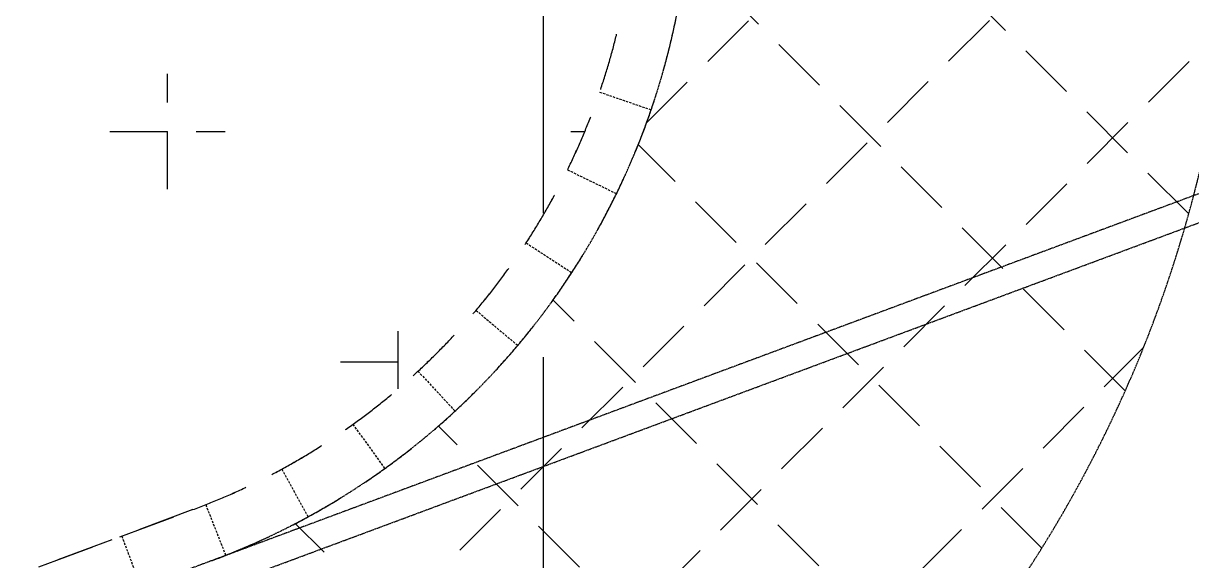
# Model space of a CAD drawing. Header units: millimetres. Extents: x 832728086 to 834530684, y 817551485 to 818349469.
# Drawn here: x 834439847 to 834452721, y 817895590 to 817901511 of the extents above; entities that cross this region are included whole.
import ezdxf

# ---------------------------------------------------------------- set-up
doc = ezdxf.new("R2010")
doc.units = ezdxf.units.MM
doc.header["$LTSCALE"] = 100
doc.linetypes.add('Hidden', pattern=[9.525, 6.35, -3.175])
doc.layers.add('+C-160', color=160, linetype='Hidden')

# ---------------------------------------------------------------- blocks, each defined once
blk = doc.blocks.new('A$C062A3D83')
at = {"layer": '+C-160', "ltscale": 5}
blk.add_line((122242, 83072), (122242, -132688), dxfattribs=at)
at = {"layer": '+C-160', "ltscale": 0.01}
for p, q in [((161762, -93620), (83712, -122637)), ((83817, -122918), (161867, -93901))]:
    blk.add_line(p, q, dxfattribs=at)
at = {"layer": '+C-160'}
for p, q in [((123381, -104845), (129657, -98568)), ((129355, -105848), (123760, -100253)), ((112566, -118311), (129830, -101047)), ((128655, -107799), (123819, -102964)), ((116787, -116742), (129767, -103762)), ((118102, -105575), (118102, -104305)), ((117467, -104940), (118737, -104940)), ((122547, -104940), (122700, -104940)), ((127736, -109532), (123289, -105085)), ((120642, -107778), (120642, -106845)), ((126625, -111073), (122350, -106798)), ((121016, -115165), (128855, -107325)), ((120007, -107480), (120970, -107480)), ((125335, -112435), (121087, -108187)), ((118381, -109108), (86202, -121071)), ((92578, -118701), (118381, -109108)), ((123868, -113619), (119510, -109261))]:
    blk.add_line(p, q, dxfattribs=at)
at = {"layer": '+C-160', "ltscale": 0.04}
for points in [[(122864, -104507), (123431, -104702)], [(122510, -105363), (123049, -105626)], [(122054, -106169), (122557, -106496)], [(121502, -106912), (121961, -107299)], [(120862, -107582), (121270, -108022)], [(120145, -108168), (120496, -108655)], [(119362, -108661), (119649, -109187)], [(118523, -109053), (118743, -109611)], [(117598, -109399), (117807, -109961)]]:
    blk.add_lwpolyline(points, dxfattribs=at)
at = {"layer": '+C-160', "ltscale": 0.01}
for radius in [14100, 8100]:
    blk.add_arc((115768, -102078), radius, 290.394, 3.9987, dxfattribs=at)
at = {"layer": '+C-160'}
for radius in [7500, 8100]:
    blk.add_arc((115768, -102078), radius, 290.394, 3.9987, dxfattribs=at)
blk.add_ellipse((115768, -102078), major_axis=(-7475, 613), ratio=1, start_param=2.008552, end_param=3.293196, dxfattribs=at)

msp = doc.modelspace()

# ---------------------------------------------------------------- block references
at = {"layer": '+C-160', "ltscale": 5}
msp.add_blockref('A$C062A3D83', (834323333.3128, 818005260.0327), dxfattribs=at)

doc.saveas('drawing.dxf')
